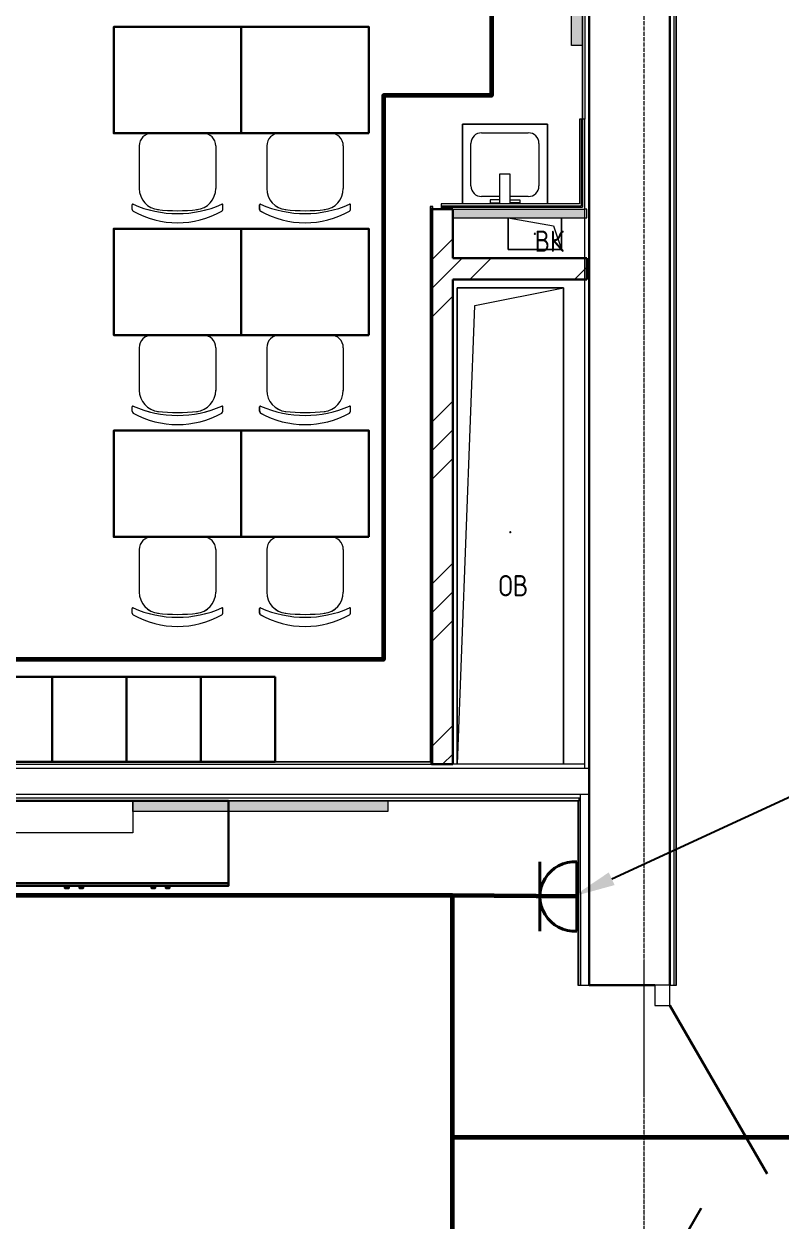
# Model space of a CAD drawing. Header units: millimetres. Extents: x -32 to 417638015, y -35 to 175284279.
# Drawn here: x 1033920 to 1037481, y 78476 to 84110 of the extents above; entities that cross this region are included whole.
import ezdxf
from ezdxf import colors
from ezdxf.entities.mleader import LeaderData, LeaderLine
from ezdxf.math import Vec2, Vec3

# ---------------------------------------------------------------- set-up
doc = ezdxf.new("R2010")
doc.units = ezdxf.units.MM
doc.linetypes.add('ADSK_Линия сетки', pattern=[25, 20, -2.5, 0, -2.5])
for name, color, linetype, lineweight in [('_ЭМ_гофра', 5, 'Continuous', 60), ('_ЭМ_ТХобщее_слой', 7, 'Continuous', 30), ('Аннотация', 7, 'Continuous', 18), ('Двери', 7, 'Continuous', 9), ('Обобщенные модели', 7, 'Continuous', 18), ('Оси', 253, 'Continuous', 9), ('Сантехника', 7, 'Continuous', 18), ('Стены внутренние', 7, 'Continuous', 18), ('Стены несущие', 7, 'Continuous', 30), ('Стены отделка', 7, 'Continuous', 30), ('Стены перегородки', 7, 'Continuous', 30), ('Стены штриховка', 7, 'Continuous', 9), ('ТХ', 5, 'Continuous', 0), ('ШТРИХОВКА', 252, 'Continuous', 15), ('ЭМ', 5, 'Continuous', 40)]:
    doc.layers.add(name, color=color, linetype=linetype, lineweight=lineweight)
doc.layers.add('_ЭМ_Надписи', color=7, linetype='Continuous')
doc.layers.add('ЭОМ_Лотки рабочие', color=5, linetype='Continuous')
doc.styles.add('GOST Common_4', font='GOST_Common.ttf', dxfattribs={"width": 0.9, "height": 200})
doc.styles.add('ЭОМ', font='isocpeur.ttf', dxfattribs={"width": 0.85, "height": 250})
pattern_1 = [(45, (507.34, 158.9), (-381.661, 381.661), []), (45, (642.3, 158.9), (0, 763.322), []), (45, (372.4, 158.9), (0, 763.322), [])]

# ---------------------------------------------------------------- blocks, each defined once
blk = doc.blocks.new('Стул ученич штабелир №5-7')
at = {"color": 0, "linetype": 'ByBlock', "lineweight": -2}
for p, q in [((-120.1, 0), (120.1, 0)), ((-120.1, 0), (120.1, 0)), ((-179.9, -60), (-179.9, -260.3)), ((-179.9, -60), (-179.9, -260.3)), ((180.1, -60), (180.1, -260.3)), ((180.1, -60), (180.1, -260.3)), ((-213.4, -359), (-213.4, -337.3)), ((-213.4, -359), (-213.4, -337.3)), ((213.6, -359), (213.6, -337.3)), ((213.6, -359), (213.6, -337.3))]:
    blk.add_line(p, q, dxfattribs=at)
for centre, radius, start, end in [((-119.9, -60), 60, 90, 180), ((-119.9, -60), 60, 90, 180), ((120.1, -60), 60, 0, 90), ((120.1, -60), 60, 0, 90), ((-79.9, -260.3), 100, 180, 264.2584), ((-79.9, -260.3), 100, 180, 264.2584), ((80.1, -260.3), 100, 275.7416, 0), ((80.1, -260.3), 100, 275.7416, 0), ((-210.4, -337.3), 3, 63.8978, 180), ((-210.4, -337.3), 3, 63.8978, 180), ((0.1, 142.3), 520.8, 246.3195, 293.6805), ((0.1, 142.3), 520.8, 246.3195, 293.6805), ((210.6, -337.3), 3, 0, 116.1022), ((210.6, -337.3), 3, 0, 116.1022), ((-203.4, -359), 10, 180, 238.0683), ((-203.4, -359), 10, 180, 238.0683), ((0.1, 9), 430.5, 240.9917, 299.0083), ((0.1, 9), 430.5, 240.9917, 299.0083), ((0.1, 435.5), 800.4, 263.247, 276.753), ((0.1, 435.5), 800.4, 263.247, 276.753), ((203.6, -359), 10, 301.9317, 0), ((203.6, -359), 10, 301.9317, 0)]:
    blk.add_arc(centre, radius, start, end, dxfattribs=at)
blk = doc.blocks.new('ТХ 3 этаж')
at = {"lineweight": 0}
h = blk.add_hatch(color=8, dxfattribs=at)
h.dxf.hatch_style = 1
h.paths.add_polyline_path([(7226.2, 32281.6), (7176.2, 32281.6), (7176.2, 33481.6), (7226.2, 33481.6)])
h = blk.add_hatch(color=8, dxfattribs=at)
h.dxf.hatch_style = 1
h.paths.add_polyline_path([(6312.5, 28725.7), (6312.5, 28675.7), (5112.5, 28675.7), (5112.5, 28725.7)])
at = {"color": 8, "linetype": 'Continuous'}
blk.add_line((4112.5, 28337.7), (5562.5, 28337.7), dxfattribs=at)
at = {"color": 8, "lineweight": 0}
for points in [[(7226.2, 32281.6), (7176.2, 32281.6), (7176.2, 33481.6), (7226.2, 33481.6), (7226.2, 32281.6)], [(6312.5, 28725.7), (6312.5, 28675.7), (5112.5, 28675.7), (5112.5, 28725.7), (6312.5, 28725.7)]]:
    blk.add_lwpolyline(points, dxfattribs=at)
at = {"color": 8}
for points in [[(5622.5, 31868.3), (5022.5, 31868.3), (5022.5, 32368.3), (5622.5, 32368.3)], [(6222.5, 31868.3), (5622.5, 31868.3), (5622.5, 32368.3), (6222.5, 32368.3)], [(5622.5, 30918.3), (5022.5, 30918.3), (5022.5, 31418.3), (5622.5, 31418.3)], [(6222.5, 30918.3), (5622.5, 30918.3), (5622.5, 31418.3), (6222.5, 31418.3)], [(5622.5, 29968.3), (5022.5, 29968.3), (5022.5, 30468.3), (5622.5, 30468.3)], [(6222.5, 29968.3), (5622.5, 29968.3), (5622.5, 30468.3), (6222.5, 30468.3)]]:
    blk.add_lwpolyline(points, close=True, dxfattribs=at)
for points in [[(4732.5, 29309.7), (4382.5, 29309.7), (4382.5, 28909.7), (4732.5, 28909.7), (4732.5, 29309.7)], [(5082.5, 29309.7), (4732.5, 29309.7), (4732.5, 28909.7), (5082.5, 28909.7), (5082.5, 29309.7)], [(5432.5, 29309.7), (5082.5, 29309.7), (5082.5, 28909.7), (5432.5, 28909.7), (5432.5, 29309.7)], [(5782.5, 29309.7), (5432.5, 29309.7), (5432.5, 28909.7), (5782.5, 28909.7), (5782.5, 29309.7)]]:
    blk.add_lwpolyline(points, dxfattribs=at)
at = {"color": 8, "linetype": 'Continuous', "lineweight": 5}
blk.add_lwpolyline([(5112.5, 28575.7), (3112.5, 28575.7), (3112.5, 28725.7), (5112.5, 28725.7)], close=True, dxfattribs=at)
at = {"color": 8, "linetype": 'Continuous'}
for points in [[(4112.5, 28725.7), (4112.5, 28325.7), (5562.5, 28325.7), (5562.5, 28725.7)], [(4810.7, 28325.7), (4793.3, 28325.7), (4793.3, 28315.4), (4810.7, 28315.4)], [(4878.4, 28325.7), (4861, 28325.7), (4861, 28315.4), (4878.4, 28315.4)], [(5217.7, 28325.7), (5200.3, 28325.7), (5200.3, 28315.4), (5217.7, 28315.4)], [(5285.4, 28325.7), (5268, 28325.7), (5268, 28315.4), (5285.4, 28315.4)]]:
    blk.add_lwpolyline(points, close=True, dxfattribs=at)
at = {"layer": 'ТХ', "color": 8, "lineweight": 0}
for p in [(5322.5, 31868.3), (5922.5, 31868.3), (5322.5, 30918.3), (5922.5, 30918.3), (5322.5, 29968.3), (5922.5, 29968.3)]:
    blk.add_blockref('Стул ученич штабелир №5-7', p, dxfattribs=at)
blk = doc.blocks.new('План 3 этажа')
at = {"layer": 'Стены внутренние', "lineweight": 9}
h = blk.add_hatch(dxfattribs=at)
h.set_pattern_fill('FP_1', color=8, style=0, pattern_type=2)
h.set_pattern_definition(pattern_1)
h.paths.add_polyline_path([(-493.255, 29016.209), (-393.255, 29016.209), (-393.255, 31628.699), (-487.255, 31628.699), (-487.255, 31577.299), (-493.255, 31588.699), (-493.255, 29245.136)])
at = {"layer": 'Стены внутренние'}
blk.add_hatch(color=8, dxfattribs=at).paths.add_polyline_path([(227.343, 31588.699), (227.343, 31628.699), (-393.255, 31628.699), (-393.255, 31588.699), (117.343, 31588.699)])
at = {"layer": 'Стены внутренние', "lineweight": 9}
h = blk.add_hatch(dxfattribs=at)
h.set_pattern_fill('FP_1', color=8, style=0, pattern_type=2)
h.set_pattern_definition(pattern_1)
h.paths.add_polyline_path([(232.281, 31298.699), (231.627, 31398.699), (-393.255, 31398.699), (-393.255, 31298.699), (227.343, 31298.699)])
at = {"layer": 'Двери', "color": 8}
for p, q in [((627.343, 27975.902), (557.343, 27975.902)), ((557.343, 27975.902), (557.343, 27880.902)), ((627.343, 27880.902), (627.343, 27975.902)), ((557.343, 27880.902), (627.343, 27880.902))]:
    blk.add_line(p, q, dxfattribs=at)
at = {"layer": 'Двери', "color": 8, "lineweight": 30}
for p, q in [((627.343, 27880.902), (1084.843, 27088.489)), ((627.343, 26670.902), (774.843, 26926.379))]:
    blk.add_line(p, q, dxfattribs=at)
at = {"layer": 'Обобщенные модели', "color": 8}
for p, q in [((-132.657, 31438.699), (-132.657, 31588.699)), ((-132.657, 31588.699), (79.843, 31551.199)), ((-132.657, 31588.699), (-132.657, 31438.699)), ((117.343, 31588.699), (117.343, 31438.699)), ((117.343, 31438.699), (117.343, 31588.699)), ((79.843, 31551.199), (117.343, 31438.699)), ((117.343, 31438.699), (-132.657, 31438.699)), ((-132.657, 31438.699), (117.343, 31438.699)), ((-373.092, 29016.209), (-373.092, 31258.699)), ((-373.092, 31258.699), (126.908, 31258.699)), ((126.908, 31258.699), (-373.092, 31258.699)), ((-373.092, 31258.699), (-373.092, 29016.209)), ((-289.759, 31175.365), (126.908, 31258.699)), ((126.908, 31258.699), (126.908, 29016.209)), ((126.908, 29016.209), (126.908, 31258.699)), ((-370.93, 29016.209), (-289.759, 31175.365))]:
    blk.add_line(p, q, dxfattribs=at)
for centre, start, end in [((-7.657, 31513.699), 90, 270), ((-7.657, 31513.699), 105, 180), ((-7.657, 31513.699), 210, 270), ((-7.657, 31513.699), 270, 90), ((-7.657, 31513.699), 330, 75), ((-123.092, 30108.699), 0, 180), ((-123.092, 30108.699), 180, 0), ((-123.092, 30108.699), 60, 165), ((-123.092, 30108.699), 195, 270), ((-123.092, 30108.699), 300, 0)]:
    blk.add_arc(centre, 2.5, start, end, dxfattribs=at)
at = {"layer": 'Оси', "color": 8, "linetype": 'ADSK_Линия сетки'}
blk.add_line((506.908, -3523.688), (506.908, 43515.246), dxfattribs=at)
at = {"layer": 'Сантехника', "color": 8}
for p, q in [((-348.255, 32028.699), (-348.255, 31653.699)), ((51.745, 32028.699), (-348.255, 32028.699)), ((-348.255, 32028.699), (51.745, 32028.699)), ((-348.255, 31653.699), (-348.255, 32028.699)), ((51.745, 31653.699), (51.745, 32028.699)), ((51.745, 32028.699), (51.745, 31653.699)), ((-258.254, 31988.699), (-38.255, 31988.699)), ((-308.254, 31738.698), (-308.254, 31938.699)), ((11.745, 31938.699), (11.745, 31738.698)), ((-173.255, 31793.711), (-173.255, 31653.699)), ((-123.255, 31793.711), (-173.255, 31793.711)), ((-123.255, 31653.699), (-123.255, 31793.711)), ((-173.255, 31688.698), (-258.254, 31688.698)), ((-218.255, 31673.699), (-218.255, 31658.699)), ((-173.255, 31673.699), (-218.255, 31673.699)), ((-38.255, 31688.698), (-123.255, 31688.698)), ((-123.255, 31673.699), (-78.255, 31673.699)), ((-78.255, 31673.699), (-78.255, 31658.699)), ((-218.255, 31658.699), (-173.255, 31658.699)), ((-78.255, 31658.699), (-123.255, 31658.699))]:
    blk.add_line(p, q, dxfattribs=at)
for centre, start, end in [((-258.254, 31938.699), 90, 180), ((-38.255, 31938.699), 0, 90), ((-258.254, 31738.698), 180, 270), ((-38.255, 31738.698), 270, 0)]:
    blk.add_arc(centre, 50, start, end, dxfattribs=at)
at = {"layer": 'Стены несущие', "color": 8}
for p, q in [((247.343, 28996.209), (247.343, 34073.902)), ((627.343, 27975.902), (627.343, 34073.902)), ((-493.255, 31628.699), (-493.255, 29016.209)), ((-393.255, 31628.699), (-493.255, 31628.699)), ((-393.255, 31398.699), (-393.255, 31628.699)), ((236.745, 31398.699), (-393.255, 31398.699)), ((236.745, 31298.699), (236.745, 31398.699)), ((-393.255, 31298.699), (236.745, 31298.699)), ((-393.255, 29016.209), (-393.255, 31298.699)), ((-493.255, 29016.209), (-393.255, 29016.209)), ((247.343, 28996.209), (247.343, 27975.902)), ((247.343, 27975.902), (557.343, 27975.902))]:
    blk.add_line(p, q, dxfattribs=at)
at = {"layer": 'Стены отделка', "color": 8, "lineweight": 9}
for p, q in [((215.343, 34073.902), (215.343, 32053.699)), ((659.343, 27975.902), (659.343, 34073.902)), ((202.343, 32053.699), (202.343, 31653.699)), ((227.343, 32053.699), (202.343, 32053.699)), ((227.343, 31628.699), (227.343, 32053.699)), ((-487.255, 31641.199), (-499.255, 31641.199)), ((-499.255, 31641.199), (-499.255, 29028.209)), ((-487.255, 29016.209), (-487.255, 31641.199)), ((202.343, 31653.699), (-447.657, 31653.699)), ((-447.657, 31653.699), (-447.657, 31628.699)), ((-393.255, 31628.699), (227.343, 31628.699)), ((227.343, 28996.209), (227.343, 31628.699)), ((237.343, 31628.699), (227.343, 31628.699)), ((237.343, 31588.699), (237.343, 31628.699)), ((-393.255, 31588.699), (237.343, 31588.699)), ((-499.255, 29028.209), (-5878.445, 29028.209)), ((-5890.445, 29016.209), (-493.255, 29016.209)), ((227.343, 29016.209), (-393.255, 29016.209)), ((207.343, 28856.209), (-5890.445, 28856.209)), ((201.343, 28844.209), (201.343, 28856.209)), ((207.343, 28413.55), (207.343, 28876.209)), ((-5878.445, 28844.209), (195.343, 28844.209)), ((195.343, 28844.209), (195.343, 27975.902)), ((207.343, 28844.209), (201.343, 28844.209)), ((195.343, 27975.902), (247.343, 27975.902)), ((627.343, 27975.902), (659.343, 27975.902))]:
    blk.add_line(p, q, dxfattribs=at)
at = {"layer": 'Стены перегородки', "color": 8, "lineweight": 18}
for p, q in [((247.343, 28996.209), (-5910.445, 28996.209)), ((-5910.445, 28876.209), (247.343, 28876.209))]:
    blk.add_line(p, q, dxfattribs=at)
at = {"layer": 'Стены штриховка', "color": 8}
for p, q in [((217.343, 34073.902), (217.343, 31638.699)), ((227.343, 34073.902), (227.343, 32053.699)), ((647.343, 27975.902), (647.343, 34073.902)), ((657.343, 27975.902), (657.343, 34073.902)), ((211.343, 31644.699), (211.343, 32053.699)), ((-497.255, 31641.199), (-497.255, 29026.209)), ((-447.657, 31644.699), (211.343, 31644.699)), ((-447.657, 31638.699), (217.343, 31638.699)), ((-497.255, 29026.209), (-5880.445, 29026.209)), ((-5880.445, 28846.209), (201.343, 28846.209)), ((197.343, 28844.209), (197.343, 27975.902)), ((201.343, 28844.209), (197.343, 28844.209)), ((207.343, 28413.55), (207.343, 27975.902))]:
    blk.add_line(p, q, dxfattribs=at)
at = {"layer": 'ЭОМ_Лотки рабочие'}
blk.add_blockref('ТХ 3 этаж', (-7010.895, 118.542), dxfattribs=at)
at = {"layer": 'Аннотация', "color": 8, "lineweight": 9, "char_height": 100, "width": 156.348, "attachment_point": 1, "line_spacing_factor": 1.022766, "style": 'GOST Common_4'}
for s, insert in [('\\pxt3.6,7.2,10.8,14.4,18,21.6,25.2,28.8,32.4,36,39.6,43.2,46.8,50.4,54,57.6,61.2,64.8,68.4,72,75.6,79.2,82.8,86.4,90,93.6,97.2,100.8,104.4,108,111.6,115.2;{ВК}', (-8.802, 31528.492)), ('\\pxt3.6,7.2,10.8,14.4,18,21.6,25.2,28.8,32.4,36,39.6,43.2,46.8,50.4,54,57.6,61.2,64.8,68.4,72,75.6,79.2,82.8,86.4,90,93.6,97.2,100.8,104.4,108,111.6,115.2;{ОВ}', (-178.417, 29906.855))]:
    blk.add_mtext(s, dxfattribs=dict(at, insert=insert))
blk = doc.blocks.new('_ЭМ_ТХ2_3 этаж_нов')
at = {"lineweight": 0}
h = blk.add_hatch(color=8, dxfattribs=at)
h.dxf.hatch_style = 1
h.paths.add_polyline_path([(6208.4, 32246.3), (6158.4, 32246.3), (6158.4, 33446.3), (6208.4, 33446.3)])
h = blk.add_hatch(color=8, dxfattribs=at)
h.dxf.hatch_style = 1
h.paths.add_polyline_path([(5294.6, 28690.3), (5294.6, 28640.3), (4094.6, 28640.3), (4094.6, 28690.3)])
at = {"color": 8, "linetype": 'Continuous'}
blk.add_line((3094.6, 28302.3), (4544.6, 28302.3), dxfattribs=at)
at = {"color": 8, "lineweight": 0}
for points in [[(6208.4, 32246.3), (6158.4, 32246.3), (6158.4, 33446.3), (6208.4, 33446.3), (6208.4, 32246.3)], [(5294.6, 28690.3), (5294.6, 28640.3), (4094.6, 28640.3), (4094.6, 28690.3), (5294.6, 28690.3)]]:
    blk.add_lwpolyline(points, dxfattribs=at)
at = {"color": 8}
for points in [[(4604.6, 31833), (4004.6, 31833), (4004.6, 32333), (4604.6, 32333)], [(5204.6, 31833), (4604.6, 31833), (4604.6, 32333), (5204.6, 32333)], [(4604.6, 30883), (4004.6, 30883), (4004.6, 31383), (4604.6, 31383)], [(5204.6, 30883), (4604.6, 30883), (4604.6, 31383), (5204.6, 31383)], [(4604.6, 29933), (4004.6, 29933), (4004.6, 30433), (4604.6, 30433)], [(5204.6, 29933), (4604.6, 29933), (4604.6, 30433), (5204.6, 30433)]]:
    blk.add_lwpolyline(points, close=True, dxfattribs=at)
for points in [[(3714.6, 29274.3), (3364.6, 29274.3), (3364.6, 28874.3), (3714.6, 28874.3), (3714.6, 29274.3)], [(4064.6, 29274.3), (3714.6, 29274.3), (3714.6, 28874.3), (4064.6, 28874.3), (4064.6, 29274.3)], [(4414.6, 29274.3), (4064.6, 29274.3), (4064.6, 28874.3), (4414.6, 28874.3), (4414.6, 29274.3)], [(4764.6, 29274.3), (4414.6, 29274.3), (4414.6, 28874.3), (4764.6, 28874.3), (4764.6, 29274.3)]]:
    blk.add_lwpolyline(points, dxfattribs=at)
at = {"color": 8, "linetype": 'Continuous', "lineweight": 5}
blk.add_lwpolyline([(4094.6, 28540.3), (2094.6, 28540.3), (2094.6, 28690.3), (4094.6, 28690.3)], close=True, dxfattribs=at)
at = {"color": 8, "linetype": 'Continuous'}
for points in [[(3094.6, 28690.3), (3094.6, 28290.3), (4544.6, 28290.3), (4544.6, 28690.3)], [(3792.9, 28290.3), (3775.5, 28290.3), (3775.5, 28280.1), (3792.9, 28280.1)], [(3860.6, 28290.3), (3843.2, 28290.3), (3843.2, 28280.1), (3860.6, 28280.1)], [(4199.9, 28290.3), (4182.5, 28290.3), (4182.5, 28280.1), (4199.9, 28280.1)], [(4267.6, 28290.3), (4250.2, 28290.3), (4250.2, 28280.1), (4267.6, 28280.1)]]:
    blk.add_lwpolyline(points, close=True, dxfattribs=at)
at = {"layer": 'ТХ', "color": 8, "lineweight": 0}
for p in [(4304.6, 31833), (4904.6, 31833), (4304.6, 30883), (4904.6, 30883), (4304.6, 29933), (4904.6, 29933)]:
    blk.add_blockref('Стул ученич штабелир №5-7', p, dxfattribs=at)
blk = doc.blocks.new('1м розетка IP20')
at = {"layer": 'ЭМ', "color": 5}
for p, q in [((-10.5, 162.7), (-10.5, -162.7)), ((163.1, 162.7), (163.1, -162.7)), ((-10.5, 0), (315.5, 0))]:
    blk.add_line(p, q, dxfattribs=at)
blk.add_arc((0, 0), 163.1, 266.3196, 93.6804, dxfattribs=at)

msp = doc.modelspace()

# ---------------------------------------------------------------- linework, layer by layer
at = {"layer": '_ЭМ_гофра', "linetype": 'ByBlock'}
for points in [[(1031250.7, 87712.5), (1036119.1, 87712.5), (1036119.1, 83773.1), (1035611.2, 83773.1), (1035611.2, 81118.9), (1030966.5, 81118.9), (1030972.1, 80637.5)], [(1035936.7, 73159.6), (1035936.7, 80007.3), (1031346.1, 80007.3), (1031106.1, 80465.5)], [(1036526.3, 80003.3), (1035936.7, 80007.3)], [(1035936.7, 78870.3), (1037602.6, 78870.3)]]:
    msp.add_lwpolyline(points, dxfattribs=at)

# ---------------------------------------------------------------- block references
at = {"layer": '_ЭМ_ТХобщее_слой', "lineweight": 50}
msp.add_blockref('_ЭМ_ТХ2_3 этаж_нов', (1030337.8, 51763.2), dxfattribs=at)
at = {"layer": 'ШТРИХОВКА'}
msp.add_blockref('План 3 этажа', (1036330.9, 51609.3), dxfattribs=at)
at = {"layer": 'ЭМ', "rotation": 180}
msp.add_blockref('1м розетка IP20', (1036510.7, 80003.3), dxfattribs=at)

# ---------------------------------------------------------------- leaders
at = {"layer": '_ЭМ_Надписи', "color": 7, "ltscale": 5}
ml = msp.add_multileader_mtext('Standard', dxfattribs=at)
ml.set_content('{\\fGOST Common|b0|i0|c204|p34;\\W0.9;\\C256;3ЩРС-1\\fISOCPEUR|b0|i0|c204|p34;\\W0.85; Гр.3 Резерв\\P\\fGOST Common|b0|i0|c0|p34;\\W0.9;h=\\fGOST Common|b0|i0|c204|p34;1\\fGOST Common|b0|i0|c0|p34;.\\fGOST Common|b0|i0|c204|p34;8м}', color=1, style='ЭОМ')
ml.set_leader_properties()
ml.build(insert=Vec2(0, 0))
ml.multileader.update_dxf_attribs({"text_left_attachment_type": 6, "text_right_attachment_type": 6, "dogleg_length": 0, "arrow_head_size": 200})
ctx = ml.context
ctx.base_point, ctx.char_height, ctx.arrow_head_size, ctx.landing_gap_size, ctx.plane_origin = Vec3(1040973.3, 82061.1), 250, 200, 0, Vec3(1008656.4, 95345.5)
ctx.left_attachment, ctx.right_attachment = 6, 6
notes = []
notes.append((ctx, [(0, (1, 1, 0), (1040973.3, 82061.1), (1, 0), 0, [(0, [(1036503.2, 80003.3)], 0, [])])]))
ctx.mtext.insert, ctx.mtext.width, ctx.mtext.defined_height, ctx.mtext.flow_direction = Vec3(1040973.3, 82361.1), 2273.288, 545.6, 5
for ctx, leaders in notes:
    for number, flags, end, landing, length, lines in leaders:
        leader = LeaderData()
        leader.index, (leader.has_last_leader_line, leader.has_dogleg_vector, leader.attachment_direction) = number, flags
        leader.last_leader_point, leader.dogleg_vector, leader.dogleg_length = Vec3(end), Vec3(landing), length
        for number, points, colour, breaks in lines:
            line = LeaderLine()
            line.index, line.vertices, line.color, line.breaks = number, Vec3.list(points), colors.encode_raw_color(colour), breaks
            leader.lines.append(line)
        ctx.leaders.append(leader)

doc.saveas('drawing.dxf')
